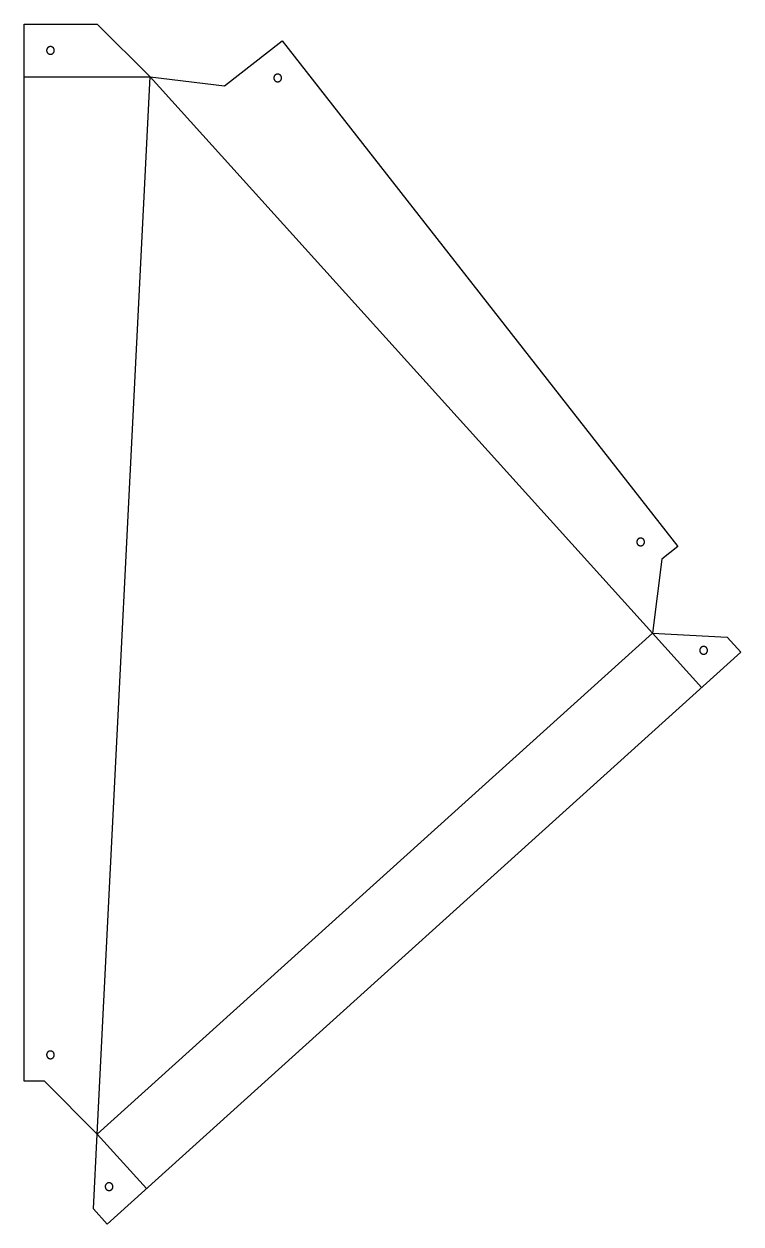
# Model space of a CAD drawing. Header units: millimetres. Extents: x -11260 to -5174, y 1000 to 2067.
# Drawn here: x -5648 to -5174, y 1000 to 1794 of the extents above; entities that cross this region are included whole.
import ezdxf

# ---------------------------------------------------------------- set-up
doc = ezdxf.new("R2010")
doc.units = ezdxf.units.MM
for name, color, linetype, true_color in [('Bohrloch', 140, 'Continuous', 0x2fdcfa), ('Kontur', 160, 'Continuous', 0x0026ff), ('V_Nut 135', 72, 'Continuous', 0x50db2a)]:
    doc.layers.add(name, color=color, linetype=linetype, true_color=true_color)

msp = doc.modelspace()

# ---------------------------------------------------------------- linework, layer by layer
at = {"layer": 'Bohrloch'}
for points in [[(-5630.82, 1779.25), (-5630.91, 1779.25), (-5631, 1779.25), (-5631.09, 1779.25), (-5631.17, 1779.24), (-5631.26, 1779.23), (-5631.35, 1779.22), (-5631.44, 1779.2), (-5631.52, 1779.19), (-5631.61, 1779.16), (-5631.69, 1779.14), (-5631.78, 1779.11), (-5631.86, 1779.08), (-5631.94, 1779.05), (-5632.02, 1779.01), (-5632.1, 1778.97), (-5632.18, 1778.93), (-5632.26, 1778.89), (-5632.33, 1778.84), (-5632.41, 1778.79), (-5632.48, 1778.74), (-5632.55, 1778.69), (-5632.62, 1778.63), (-5632.68, 1778.57), (-5632.75, 1778.51), (-5632.81, 1778.44), (-5632.87, 1778.38), (-5632.92, 1778.31), (-5632.98, 1778.24), (-5633.03, 1778.17), (-5633.08, 1778.1), (-5633.13, 1778.02), (-5633.17, 1777.95), (-5633.21, 1777.87), (-5633.25, 1777.79), (-5633.29, 1777.71), (-5633.32, 1777.63), (-5633.35, 1777.54), (-5633.38, 1777.46), (-5633.41, 1777.37), (-5633.43, 1777.29), (-5633.45, 1777.2), (-5633.46, 1777.11), (-5633.48, 1777.03), (-5633.49, 1776.94), (-5633.49, 1776.85), (-5633.5, 1776.76), (-5633.5, 1776.67), (-5633.49, 1776.58), (-5633.49, 1776.5), (-5633.48, 1776.41), (-5633.47, 1776.32), (-5633.45, 1776.23), (-5633.44, 1776.15), (-5633.42, 1776.06), (-5633.39, 1775.98), (-5633.37, 1775.89), (-5633.34, 1775.81), (-5633.3, 1775.73), (-5633.27, 1775.64), (-5633.23, 1775.56), (-5633.19, 1775.49), (-5633.15, 1775.41), (-5633.1, 1775.33), (-5633.05, 1775.26), (-5633, 1775.19), (-5632.95, 1775.12), (-5632.89, 1775.05), (-5632.83, 1774.98), (-5632.77, 1774.92), (-5632.71, 1774.86), (-5632.64, 1774.8), (-5632.57, 1774.74), (-5632.51, 1774.68), (-5632.43, 1774.63), (-5632.36, 1774.58), (-5632.29, 1774.53), (-5632.21, 1774.49), (-5632.13, 1774.44), (-5632.05, 1774.4), (-5631.97, 1774.37), (-5631.89, 1774.33), (-5631.81, 1774.3), (-5631.73, 1774.27), (-5631.64, 1774.25), (-5631.56, 1774.22), (-5631.47, 1774.2), (-5631.38, 1774.19), (-5631.29, 1774.17), (-5631.21, 1774.16), (-5631.12, 1774.16), (-5631.03, 1774.15), (-5630.94, 1774.15), (-5630.85, 1774.15), (-5630.76, 1774.16), (-5630.68, 1774.17), (-5630.59, 1774.18), (-5630.5, 1774.19), (-5630.41, 1774.21), (-5630.33, 1774.23), (-5630.24, 1774.25), (-5630.16, 1774.28), (-5630.07, 1774.3), (-5629.99, 1774.34), (-5629.91, 1774.37), (-5629.83, 1774.41), (-5629.75, 1774.45), (-5629.67, 1774.49), (-5629.6, 1774.54), (-5629.52, 1774.59), (-5629.45, 1774.64), (-5629.38, 1774.69), (-5629.31, 1774.74), (-5629.24, 1774.8), (-5629.18, 1774.86), (-5629.12, 1774.93), (-5629.06, 1774.99), (-5629, 1775.06), (-5628.94, 1775.13), (-5628.89, 1775.2), (-5628.84, 1775.27), (-5628.79, 1775.34), (-5628.74, 1775.42), (-5628.7, 1775.5), (-5628.66, 1775.57), (-5628.62, 1775.65), (-5628.59, 1775.74), (-5628.55, 1775.82), (-5628.53, 1775.9), (-5628.5, 1775.99), (-5628.48, 1776.07), (-5628.46, 1776.16), (-5628.44, 1776.24), (-5628.42, 1776.33), (-5628.41, 1776.42), (-5628.4, 1776.51), (-5628.4, 1776.6), (-5628.4, 1776.68), (-5628.4, 1776.77), (-5628.4, 1776.86), (-5628.41, 1776.95), (-5628.42, 1777.04), (-5628.43, 1777.12), (-5628.45, 1777.21), (-5628.47, 1777.3), (-5628.49, 1777.38), (-5628.52, 1777.47), (-5628.54, 1777.55), (-5628.57, 1777.64), (-5628.61, 1777.72), (-5628.65, 1777.8), (-5628.68, 1777.88), (-5628.73, 1777.95), (-5628.77, 1778.03), (-5628.82, 1778.11), (-5628.87, 1778.18), (-5628.92, 1778.25), (-5628.98, 1778.32), (-5629.03, 1778.39), (-5629.09, 1778.45), (-5629.16, 1778.52), (-5629.22, 1778.58), (-5629.29, 1778.64), (-5629.35, 1778.69), (-5629.42, 1778.75), (-5629.5, 1778.8), (-5629.57, 1778.85), (-5629.64, 1778.89), (-5629.72, 1778.94), (-5629.8, 1778.98), (-5629.88, 1779.02), (-5629.96, 1779.05), (-5630.04, 1779.09), (-5630.13, 1779.12), (-5630.21, 1779.14), (-5630.3, 1779.17), (-5630.38, 1779.19), (-5630.47, 1779.21), (-5630.56, 1779.22), (-5630.64, 1779.23), (-5630.73, 1779.24)], [(-5480.49, 1761.04), (-5480.58, 1761.04), (-5480.67, 1761.04), (-5480.75, 1761.04), (-5480.84, 1761.03), (-5480.93, 1761.02), (-5481.02, 1761.01), (-5481.11, 1761), (-5481.19, 1760.98), (-5481.28, 1760.96), (-5481.36, 1760.93), (-5481.45, 1760.9), (-5481.53, 1760.87), (-5481.61, 1760.84), (-5481.69, 1760.81), (-5481.77, 1760.77), (-5481.85, 1760.72), (-5481.93, 1760.68), (-5482, 1760.63), (-5482.08, 1760.58), (-5482.15, 1760.53), (-5482.22, 1760.48), (-5482.29, 1760.42), (-5482.35, 1760.36), (-5482.42, 1760.3), (-5482.48, 1760.24), (-5482.54, 1760.17), (-5482.59, 1760.1), (-5482.65, 1760.03), (-5482.7, 1759.96), (-5482.75, 1759.89), (-5482.8, 1759.81), (-5482.84, 1759.74), (-5482.88, 1759.66), (-5482.92, 1759.58), (-5482.96, 1759.5), (-5482.99, 1759.42), (-5483.02, 1759.34), (-5483.05, 1759.25), (-5483.08, 1759.17), (-5483.1, 1759.08), (-5483.12, 1758.99), (-5483.13, 1758.91), (-5483.15, 1758.82), (-5483.15, 1758.73), (-5483.16, 1758.64), (-5483.17, 1758.55), (-5483.17, 1758.47), (-5483.16, 1758.38), (-5483.16, 1758.29), (-5483.15, 1758.2), (-5483.14, 1758.11), (-5483.12, 1758.03), (-5483.1, 1757.94), (-5483.08, 1757.85), (-5483.06, 1757.77), (-5483.03, 1757.68), (-5483, 1757.6), (-5482.97, 1757.52), (-5482.94, 1757.44), (-5482.9, 1757.36), (-5482.86, 1757.28), (-5482.81, 1757.2), (-5482.77, 1757.13), (-5482.72, 1757.05), (-5482.67, 1756.98), (-5482.61, 1756.91), (-5482.56, 1756.84), (-5482.5, 1756.77), (-5482.44, 1756.71), (-5482.38, 1756.65), (-5482.31, 1756.59), (-5482.24, 1756.53), (-5482.17, 1756.48), (-5482.1, 1756.42), (-5482.03, 1756.37), (-5481.96, 1756.32), (-5481.88, 1756.28), (-5481.8, 1756.24), (-5481.72, 1756.2), (-5481.64, 1756.16), (-5481.56, 1756.13), (-5481.48, 1756.09), (-5481.39, 1756.07), (-5481.31, 1756.04), (-5481.22, 1756.02), (-5481.14, 1756), (-5481.05, 1755.98), (-5480.96, 1755.97), (-5480.88, 1755.96), (-5480.79, 1755.95), (-5480.7, 1755.94), (-5480.61, 1755.94), (-5480.52, 1755.95), (-5480.43, 1755.95), (-5480.35, 1755.96), (-5480.26, 1755.97), (-5480.17, 1755.98), (-5480.08, 1756), (-5480, 1756.02), (-5479.91, 1756.04), (-5479.83, 1756.07), (-5479.74, 1756.1), (-5479.66, 1756.13), (-5479.58, 1756.16), (-5479.5, 1756.2), (-5479.42, 1756.24), (-5479.34, 1756.28), (-5479.27, 1756.33), (-5479.19, 1756.38), (-5479.12, 1756.43), (-5479.05, 1756.48), (-5478.98, 1756.54), (-5478.91, 1756.6), (-5478.85, 1756.66), (-5478.79, 1756.72), (-5478.73, 1756.78), (-5478.67, 1756.85), (-5478.61, 1756.92), (-5478.56, 1756.99), (-5478.51, 1757.06), (-5478.46, 1757.13), (-5478.41, 1757.21), (-5478.37, 1757.29), (-5478.33, 1757.37), (-5478.29, 1757.45), (-5478.26, 1757.53), (-5478.22, 1757.61), (-5478.19, 1757.69), (-5478.17, 1757.78), (-5478.14, 1757.86), (-5478.12, 1757.95), (-5478.11, 1758.04), (-5478.09, 1758.12), (-5478.08, 1758.21), (-5478.07, 1758.3), (-5478.07, 1758.39), (-5478.07, 1758.48), (-5478.07, 1758.57), (-5478.07, 1758.65), (-5478.08, 1758.74), (-5478.09, 1758.83), (-5478.1, 1758.92), (-5478.12, 1759), (-5478.14, 1759.09), (-5478.16, 1759.18), (-5478.18, 1759.26), (-5478.21, 1759.35), (-5478.24, 1759.43), (-5478.28, 1759.51), (-5478.31, 1759.59), (-5478.35, 1759.67), (-5478.4, 1759.75), (-5478.44, 1759.82), (-5478.49, 1759.9), (-5478.54, 1759.97), (-5478.59, 1760.04), (-5478.65, 1760.11), (-5478.7, 1760.18), (-5478.76, 1760.25), (-5478.82, 1760.31), (-5478.89, 1760.37), (-5478.95, 1760.43), (-5479.02, 1760.48), (-5479.09, 1760.54), (-5479.16, 1760.59), (-5479.24, 1760.64), (-5479.31, 1760.69), (-5479.39, 1760.73), (-5479.47, 1760.77), (-5479.55, 1760.81), (-5479.63, 1760.85), (-5479.71, 1760.88), (-5479.8, 1760.91), (-5479.88, 1760.93), (-5479.96, 1760.96), (-5480.05, 1760.98), (-5480.14, 1761), (-5480.22, 1761.01), (-5480.31, 1761.03), (-5480.4, 1761.03)], [(-5240.35, 1453.9), (-5240.44, 1453.9), (-5240.52, 1453.9), (-5240.61, 1453.9), (-5240.7, 1453.89), (-5240.79, 1453.88), (-5240.88, 1453.87), (-5240.96, 1453.85), (-5241.05, 1453.83), (-5241.14, 1453.81), (-5241.22, 1453.79), (-5241.31, 1453.76), (-5241.39, 1453.73), (-5241.47, 1453.7), (-5241.55, 1453.66), (-5241.63, 1453.62), (-5241.71, 1453.58), (-5241.79, 1453.54), (-5241.86, 1453.49), (-5241.93, 1453.44), (-5242.01, 1453.39), (-5242.08, 1453.33), (-5242.14, 1453.28), (-5242.21, 1453.22), (-5242.27, 1453.16), (-5242.34, 1453.09), (-5242.4, 1453.03), (-5242.45, 1452.96), (-5242.51, 1452.89), (-5242.56, 1452.82), (-5242.61, 1452.75), (-5242.66, 1452.67), (-5242.7, 1452.59), (-5242.74, 1452.52), (-5242.78, 1452.44), (-5242.82, 1452.36), (-5242.85, 1452.27), (-5242.88, 1452.19), (-5242.91, 1452.11), (-5242.93, 1452.02), (-5242.96, 1451.94), (-5242.98, 1451.85), (-5242.99, 1451.76), (-5243, 1451.67), (-5243.01, 1451.59), (-5243.02, 1451.5), (-5243.02, 1451.41), (-5243.02, 1451.32), (-5243.02, 1451.23), (-5243.02, 1451.14), (-5243.01, 1451.06), (-5243, 1450.97), (-5242.98, 1450.88), (-5242.96, 1450.8), (-5242.94, 1450.71), (-5242.92, 1450.62), (-5242.89, 1450.54), (-5242.86, 1450.46), (-5242.83, 1450.37), (-5242.8, 1450.29), (-5242.76, 1450.21), (-5242.72, 1450.13), (-5242.67, 1450.06), (-5242.63, 1449.98), (-5242.58, 1449.91), (-5242.53, 1449.84), (-5242.47, 1449.77), (-5242.42, 1449.7), (-5242.36, 1449.63), (-5242.3, 1449.57), (-5242.23, 1449.5), (-5242.17, 1449.44), (-5242.1, 1449.39), (-5242.03, 1449.33), (-5241.96, 1449.28), (-5241.89, 1449.23), (-5241.81, 1449.18), (-5241.74, 1449.13), (-5241.66, 1449.09), (-5241.58, 1449.05), (-5241.5, 1449.02), (-5241.42, 1448.98), (-5241.34, 1448.95), (-5241.25, 1448.92), (-5241.17, 1448.9), (-5241.08, 1448.87), (-5241, 1448.85), (-5240.91, 1448.84), (-5240.82, 1448.82), (-5240.73, 1448.81), (-5240.65, 1448.8), (-5240.56, 1448.8), (-5240.47, 1448.8), (-5240.38, 1448.8), (-5240.29, 1448.81), (-5240.2, 1448.81), (-5240.12, 1448.82), (-5240.03, 1448.84), (-5239.94, 1448.86), (-5239.86, 1448.88), (-5239.77, 1448.9), (-5239.69, 1448.92), (-5239.6, 1448.95), (-5239.52, 1448.98), (-5239.44, 1449.02), (-5239.36, 1449.06), (-5239.28, 1449.1), (-5239.2, 1449.14), (-5239.13, 1449.19), (-5239.05, 1449.23), (-5238.98, 1449.28), (-5238.91, 1449.34), (-5238.84, 1449.39), (-5238.77, 1449.45), (-5238.71, 1449.51), (-5238.64, 1449.57), (-5238.58, 1449.64), (-5238.53, 1449.7), (-5238.47, 1449.77), (-5238.42, 1449.84), (-5238.37, 1449.92), (-5238.32, 1449.99), (-5238.27, 1450.07), (-5238.23, 1450.14), (-5238.19, 1450.22), (-5238.15, 1450.3), (-5238.11, 1450.38), (-5238.08, 1450.47), (-5238.05, 1450.55), (-5238.03, 1450.63), (-5238, 1450.72), (-5237.98, 1450.81), (-5237.97, 1450.89), (-5237.95, 1450.98), (-5237.94, 1451.07), (-5237.93, 1451.16), (-5237.93, 1451.24), (-5237.92, 1451.33), (-5237.93, 1451.42), (-5237.93, 1451.51), (-5237.94, 1451.6), (-5237.95, 1451.69), (-5237.96, 1451.77), (-5237.98, 1451.86), (-5238, 1451.95), (-5238.02, 1452.03), (-5238.04, 1452.12), (-5238.07, 1452.2), (-5238.1, 1452.28), (-5238.14, 1452.37), (-5238.17, 1452.45), (-5238.21, 1452.53), (-5238.25, 1452.6), (-5238.3, 1452.68), (-5238.35, 1452.75), (-5238.4, 1452.83), (-5238.45, 1452.9), (-5238.5, 1452.97), (-5238.56, 1453.04), (-5238.62, 1453.1), (-5238.68, 1453.16), (-5238.75, 1453.22), (-5238.81, 1453.28), (-5238.88, 1453.34), (-5238.95, 1453.39), (-5239.02, 1453.45), (-5239.1, 1453.5), (-5239.17, 1453.54), (-5239.25, 1453.59), (-5239.33, 1453.63), (-5239.41, 1453.67), (-5239.49, 1453.7), (-5239.57, 1453.73), (-5239.65, 1453.76), (-5239.74, 1453.79), (-5239.82, 1453.81), (-5239.91, 1453.84), (-5240, 1453.85), (-5240.08, 1453.87), (-5240.17, 1453.88), (-5240.26, 1453.89)], [(-5198.67, 1382.15), (-5198.76, 1382.16), (-5198.85, 1382.16), (-5198.94, 1382.15), (-5199.03, 1382.15), (-5199.11, 1382.14), (-5199.2, 1382.12), (-5199.29, 1382.11), (-5199.37, 1382.09), (-5199.46, 1382.07), (-5199.55, 1382.05), (-5199.63, 1382.02), (-5199.71, 1381.99), (-5199.79, 1381.95), (-5199.88, 1381.92), (-5199.96, 1381.88), (-5200.03, 1381.84), (-5200.11, 1381.79), (-5200.19, 1381.75), (-5200.26, 1381.7), (-5200.33, 1381.65), (-5200.4, 1381.59), (-5200.47, 1381.53), (-5200.53, 1381.48), (-5200.6, 1381.41), (-5200.66, 1381.35), (-5200.72, 1381.28), (-5200.78, 1381.22), (-5200.83, 1381.15), (-5200.88, 1381.08), (-5200.93, 1381), (-5200.98, 1380.93), (-5201.02, 1380.85), (-5201.07, 1380.77), (-5201.11, 1380.69), (-5201.14, 1380.61), (-5201.18, 1380.53), (-5201.21, 1380.45), (-5201.23, 1380.36), (-5201.26, 1380.28), (-5201.28, 1380.19), (-5201.3, 1380.11), (-5201.32, 1380.02), (-5201.33, 1379.93), (-5201.34, 1379.84), (-5201.34, 1379.76), (-5201.35, 1379.67), (-5201.35, 1379.58), (-5201.35, 1379.49), (-5201.34, 1379.4), (-5201.33, 1379.31), (-5201.32, 1379.23), (-5201.31, 1379.14), (-5201.29, 1379.05), (-5201.27, 1378.97), (-5201.24, 1378.88), (-5201.22, 1378.8), (-5201.19, 1378.71), (-5201.15, 1378.63), (-5201.12, 1378.55), (-5201.08, 1378.47), (-5201.04, 1378.39), (-5201, 1378.31), (-5200.95, 1378.24), (-5200.9, 1378.17), (-5200.85, 1378.09), (-5200.8, 1378.02), (-5200.74, 1377.95), (-5200.68, 1377.89), (-5200.62, 1377.82), (-5200.56, 1377.76), (-5200.49, 1377.7), (-5200.43, 1377.64), (-5200.36, 1377.59), (-5200.29, 1377.54), (-5200.21, 1377.49), (-5200.14, 1377.44), (-5200.06, 1377.39), (-5199.99, 1377.35), (-5199.91, 1377.31), (-5199.83, 1377.27), (-5199.74, 1377.24), (-5199.66, 1377.21), (-5199.58, 1377.18), (-5199.49, 1377.15), (-5199.41, 1377.13), (-5199.32, 1377.11), (-5199.23, 1377.09), (-5199.15, 1377.08), (-5199.06, 1377.07), (-5198.97, 1377.06), (-5198.88, 1377.06), (-5198.79, 1377.06), (-5198.7, 1377.06), (-5198.62, 1377.06), (-5198.53, 1377.07), (-5198.44, 1377.08), (-5198.35, 1377.1), (-5198.27, 1377.11), (-5198.18, 1377.13), (-5198.09, 1377.16), (-5198.01, 1377.18), (-5197.93, 1377.21), (-5197.84, 1377.24), (-5197.76, 1377.28), (-5197.68, 1377.31), (-5197.6, 1377.35), (-5197.53, 1377.4), (-5197.45, 1377.44), (-5197.38, 1377.49), (-5197.3, 1377.54), (-5197.23, 1377.59), (-5197.16, 1377.65), (-5197.1, 1377.71), (-5197.03, 1377.77), (-5196.97, 1377.83), (-5196.91, 1377.9), (-5196.85, 1377.96), (-5196.79, 1378.03), (-5196.74, 1378.1), (-5196.69, 1378.17), (-5196.64, 1378.25), (-5196.6, 1378.32), (-5196.55, 1378.4), (-5196.51, 1378.48), (-5196.47, 1378.56), (-5196.44, 1378.64), (-5196.41, 1378.72), (-5196.38, 1378.81), (-5196.35, 1378.89), (-5196.33, 1378.98), (-5196.31, 1379.06), (-5196.29, 1379.15), (-5196.28, 1379.24), (-5196.26, 1379.33), (-5196.26, 1379.41), (-5196.25, 1379.5), (-5196.25, 1379.59), (-5196.25, 1379.68), (-5196.25, 1379.77), (-5196.26, 1379.86), (-5196.27, 1379.94), (-5196.28, 1380.03), (-5196.3, 1380.12), (-5196.32, 1380.2), (-5196.34, 1380.29), (-5196.37, 1380.37), (-5196.4, 1380.46), (-5196.43, 1380.54), (-5196.46, 1380.62), (-5196.5, 1380.7), (-5196.54, 1380.78), (-5196.58, 1380.86), (-5196.62, 1380.94), (-5196.67, 1381.01), (-5196.72, 1381.08), (-5196.77, 1381.16), (-5196.83, 1381.23), (-5196.89, 1381.29), (-5196.95, 1381.36), (-5197.01, 1381.42), (-5197.07, 1381.48), (-5197.14, 1381.54), (-5197.21, 1381.6), (-5197.28, 1381.65), (-5197.35, 1381.7), (-5197.42, 1381.75), (-5197.5, 1381.8), (-5197.57, 1381.84), (-5197.65, 1381.88), (-5197.73, 1381.92), (-5197.81, 1381.96), (-5197.89, 1381.99), (-5197.98, 1382.02), (-5198.06, 1382.05), (-5198.15, 1382.07), (-5198.23, 1382.09), (-5198.32, 1382.11), (-5198.41, 1382.13), (-5198.5, 1382.14), (-5198.58, 1382.15)], [(-5630.82, 1114.38), (-5630.91, 1114.39), (-5631, 1114.39), (-5631.09, 1114.38), (-5631.17, 1114.38), (-5631.26, 1114.37), (-5631.35, 1114.35), (-5631.44, 1114.34), (-5631.52, 1114.32), (-5631.61, 1114.3), (-5631.69, 1114.28), (-5631.78, 1114.25), (-5631.86, 1114.22), (-5631.94, 1114.18), (-5632.02, 1114.15), (-5632.1, 1114.11), (-5632.18, 1114.07), (-5632.26, 1114.02), (-5632.33, 1113.98), (-5632.41, 1113.93), (-5632.48, 1113.88), (-5632.55, 1113.82), (-5632.62, 1113.76), (-5632.68, 1113.71), (-5632.75, 1113.64), (-5632.81, 1113.58), (-5632.87, 1113.51), (-5632.92, 1113.45), (-5632.98, 1113.38), (-5633.03, 1113.31), (-5633.08, 1113.23), (-5633.13, 1113.16), (-5633.17, 1113.08), (-5633.21, 1113), (-5633.25, 1112.92), (-5633.29, 1112.84), (-5633.32, 1112.76), (-5633.35, 1112.68), (-5633.38, 1112.59), (-5633.41, 1112.51), (-5633.43, 1112.42), (-5633.45, 1112.34), (-5633.46, 1112.25), (-5633.48, 1112.16), (-5633.49, 1112.07), (-5633.49, 1111.99), (-5633.5, 1111.9), (-5633.5, 1111.81), (-5633.49, 1111.72), (-5633.49, 1111.63), (-5633.48, 1111.54), (-5633.47, 1111.46), (-5633.45, 1111.37), (-5633.44, 1111.28), (-5633.42, 1111.2), (-5633.39, 1111.11), (-5633.37, 1111.03), (-5633.34, 1110.94), (-5633.3, 1110.86), (-5633.27, 1110.78), (-5633.23, 1110.7), (-5633.19, 1110.62), (-5633.15, 1110.54), (-5633.1, 1110.47), (-5633.05, 1110.4), (-5633, 1110.32), (-5632.95, 1110.25), (-5632.89, 1110.18), (-5632.83, 1110.12), (-5632.77, 1110.05), (-5632.71, 1109.99), (-5632.64, 1109.93), (-5632.57, 1109.87), (-5632.51, 1109.82), (-5632.43, 1109.77), (-5632.36, 1109.72), (-5632.29, 1109.67), (-5632.21, 1109.62), (-5632.13, 1109.58), (-5632.05, 1109.54), (-5631.97, 1109.5), (-5631.89, 1109.47), (-5631.81, 1109.44), (-5631.73, 1109.41), (-5631.64, 1109.38), (-5631.56, 1109.36), (-5631.47, 1109.34), (-5631.38, 1109.32), (-5631.29, 1109.31), (-5631.21, 1109.3), (-5631.12, 1109.29), (-5631.03, 1109.29), (-5630.94, 1109.29), (-5630.85, 1109.29), (-5630.76, 1109.29), (-5630.68, 1109.3), (-5630.59, 1109.31), (-5630.5, 1109.33), (-5630.41, 1109.34), (-5630.33, 1109.36), (-5630.24, 1109.39), (-5630.16, 1109.41), (-5630.07, 1109.44), (-5629.99, 1109.47), (-5629.91, 1109.51), (-5629.83, 1109.54), (-5629.75, 1109.58), (-5629.67, 1109.63), (-5629.6, 1109.67), (-5629.52, 1109.72), (-5629.45, 1109.77), (-5629.38, 1109.82), (-5629.31, 1109.88), (-5629.24, 1109.94), (-5629.18, 1110), (-5629.12, 1110.06), (-5629.06, 1110.13), (-5629, 1110.19), (-5628.94, 1110.26), (-5628.89, 1110.33), (-5628.84, 1110.4), (-5628.79, 1110.48), (-5628.74, 1110.55), (-5628.7, 1110.63), (-5628.66, 1110.71), (-5628.62, 1110.79), (-5628.59, 1110.87), (-5628.55, 1110.95), (-5628.53, 1111.04), (-5628.5, 1111.12), (-5628.48, 1111.21), (-5628.46, 1111.29), (-5628.44, 1111.38), (-5628.42, 1111.47), (-5628.41, 1111.56), (-5628.4, 1111.64), (-5628.4, 1111.73), (-5628.4, 1111.82), (-5628.4, 1111.91), (-5628.4, 1112), (-5628.41, 1112.09), (-5628.42, 1112.17), (-5628.43, 1112.26), (-5628.45, 1112.35), (-5628.47, 1112.43), (-5628.49, 1112.52), (-5628.52, 1112.6), (-5628.54, 1112.69), (-5628.57, 1112.77), (-5628.61, 1112.85), (-5628.65, 1112.93), (-5628.68, 1113.01), (-5628.73, 1113.09), (-5628.77, 1113.17), (-5628.82, 1113.24), (-5628.87, 1113.31), (-5628.92, 1113.39), (-5628.98, 1113.46), (-5629.03, 1113.52), (-5629.09, 1113.59), (-5629.16, 1113.65), (-5629.22, 1113.71), (-5629.29, 1113.77), (-5629.35, 1113.83), (-5629.42, 1113.88), (-5629.5, 1113.93), (-5629.57, 1113.98), (-5629.64, 1114.03), (-5629.72, 1114.07), (-5629.8, 1114.11), (-5629.88, 1114.15), (-5629.96, 1114.19), (-5630.04, 1114.22), (-5630.13, 1114.25), (-5630.21, 1114.28), (-5630.3, 1114.3), (-5630.38, 1114.32), (-5630.47, 1114.34), (-5630.56, 1114.36), (-5630.64, 1114.37), (-5630.73, 1114.38)], [(-5592.04, 1027.15), (-5592.13, 1027.15), (-5592.22, 1027.15), (-5592.31, 1027.14), (-5592.4, 1027.14), (-5592.48, 1027.13), (-5592.57, 1027.12), (-5592.66, 1027.1), (-5592.75, 1027.08), (-5592.83, 1027.06), (-5592.92, 1027.04), (-5593, 1027.01), (-5593.08, 1026.98), (-5593.17, 1026.95), (-5593.25, 1026.91), (-5593.33, 1026.87), (-5593.4, 1026.83), (-5593.48, 1026.79), (-5593.56, 1026.74), (-5593.63, 1026.69), (-5593.7, 1026.64), (-5593.77, 1026.58), (-5593.84, 1026.53), (-5593.9, 1026.47), (-5593.97, 1026.41), (-5594.03, 1026.34), (-5594.09, 1026.28), (-5594.15, 1026.21), (-5594.2, 1026.14), (-5594.25, 1026.07), (-5594.3, 1025.99), (-5594.35, 1025.92), (-5594.39, 1025.84), (-5594.44, 1025.77), (-5594.48, 1025.69), (-5594.51, 1025.6), (-5594.55, 1025.52), (-5594.58, 1025.44), (-5594.6, 1025.36), (-5594.63, 1025.27), (-5594.65, 1025.19), (-5594.67, 1025.1), (-5594.69, 1025.01), (-5594.7, 1024.92), (-5594.71, 1024.84), (-5594.71, 1024.75), (-5594.72, 1024.66), (-5594.72, 1024.57), (-5594.72, 1024.48), (-5594.71, 1024.39), (-5594.7, 1024.31), (-5594.69, 1024.22), (-5594.68, 1024.13), (-5594.66, 1024.04), (-5594.64, 1023.96), (-5594.61, 1023.87), (-5594.59, 1023.79), (-5594.56, 1023.71), (-5594.53, 1023.62), (-5594.49, 1023.54), (-5594.45, 1023.46), (-5594.41, 1023.38), (-5594.37, 1023.31), (-5594.32, 1023.23), (-5594.27, 1023.16), (-5594.22, 1023.08), (-5594.17, 1023.01), (-5594.11, 1022.95), (-5594.05, 1022.88), (-5593.99, 1022.82), (-5593.93, 1022.75), (-5593.86, 1022.69), (-5593.8, 1022.64), (-5593.73, 1022.58), (-5593.66, 1022.53), (-5593.58, 1022.48), (-5593.51, 1022.43), (-5593.43, 1022.38), (-5593.36, 1022.34), (-5593.28, 1022.3), (-5593.2, 1022.26), (-5593.11, 1022.23), (-5593.03, 1022.2), (-5592.95, 1022.17), (-5592.86, 1022.14), (-5592.78, 1022.12), (-5592.69, 1022.1), (-5592.6, 1022.09), (-5592.52, 1022.07), (-5592.43, 1022.06), (-5592.34, 1022.05), (-5592.25, 1022.05), (-5592.16, 1022.05), (-5592.08, 1022.05), (-5591.99, 1022.05), (-5591.9, 1022.06), (-5591.81, 1022.07), (-5591.72, 1022.09), (-5591.64, 1022.1), (-5591.55, 1022.12), (-5591.47, 1022.15), (-5591.38, 1022.17), (-5591.3, 1022.2), (-5591.21, 1022.23), (-5591.13, 1022.27), (-5591.05, 1022.31), (-5590.97, 1022.35), (-5590.9, 1022.39), (-5590.82, 1022.43), (-5590.75, 1022.48), (-5590.67, 1022.53), (-5590.6, 1022.59), (-5590.53, 1022.64), (-5590.47, 1022.7), (-5590.4, 1022.76), (-5590.34, 1022.82), (-5590.28, 1022.89), (-5590.22, 1022.95), (-5590.16, 1023.02), (-5590.11, 1023.09), (-5590.06, 1023.17), (-5590.01, 1023.24), (-5589.97, 1023.32), (-5589.92, 1023.39), (-5589.88, 1023.47), (-5589.84, 1023.55), (-5589.81, 1023.63), (-5589.78, 1023.72), (-5589.75, 1023.8), (-5589.72, 1023.88), (-5589.7, 1023.97), (-5589.68, 1024.05), (-5589.66, 1024.14), (-5589.65, 1024.23), (-5589.63, 1024.32), (-5589.63, 1024.4), (-5589.62, 1024.49), (-5589.62, 1024.58), (-5589.62, 1024.67), (-5589.62, 1024.76), (-5589.63, 1024.85), (-5589.64, 1024.93), (-5589.65, 1025.02), (-5589.67, 1025.11), (-5589.69, 1025.2), (-5589.71, 1025.28), (-5589.74, 1025.37), (-5589.77, 1025.45), (-5589.8, 1025.53), (-5589.83, 1025.61), (-5589.87, 1025.7), (-5589.91, 1025.77), (-5589.95, 1025.85), (-5589.99, 1025.93), (-5590.04, 1026), (-5590.09, 1026.08), (-5590.14, 1026.15), (-5590.2, 1026.22), (-5590.26, 1026.28), (-5590.32, 1026.35), (-5590.38, 1026.41), (-5590.44, 1026.47), (-5590.51, 1026.53), (-5590.58, 1026.59), (-5590.65, 1026.64), (-5590.72, 1026.7), (-5590.79, 1026.74), (-5590.87, 1026.79), (-5590.94, 1026.83), (-5591.02, 1026.88), (-5591.1, 1026.91), (-5591.18, 1026.95), (-5591.27, 1026.98), (-5591.35, 1027.01), (-5591.43, 1027.04), (-5591.52, 1027.06), (-5591.6, 1027.08), (-5591.69, 1027.1), (-5591.78, 1027.12), (-5591.87, 1027.13), (-5591.95, 1027.14)]]:
    msp.add_lwpolyline(points, close=True, dxfattribs=at)
at = {"layer": 'Kontur'}
msp.add_lwpolyline([(-5599.95, 1059.34), (-5634.95, 1094.34), (-5648.45, 1094.34), (-5648.45, 1794.2), (-5599.95, 1794.2), (-5564.95, 1759.2), (-5515.82, 1753.19), (-5477.61, 1783.06), (-5215.91, 1448.34), (-5226.54, 1440.03), (-5232.56, 1390.9), (-5183.13, 1388.36), (-5174.08, 1378.34), (-5593.44, 999.88), (-5602.48, 1009.9)], close=True, dxfattribs=at)
at = {"layer": 'V_Nut 135'}
for points in [[(-5648.45, 1759.2), (-5564.95, 1759.2)], [(-5599.95, 1059.34), (-5564.95, 1759.2)], [(-5564.95, 1759.2), (-5232.56, 1390.9)], [(-5232.56, 1390.9), (-5599.95, 1059.34)], [(-5200.07, 1354.89), (-5232.56, 1390.9)], [(-5567.45, 1023.33), (-5599.95, 1059.34)]]:
    msp.add_lwpolyline(points, dxfattribs=at)

doc.saveas('drawing.dxf')
